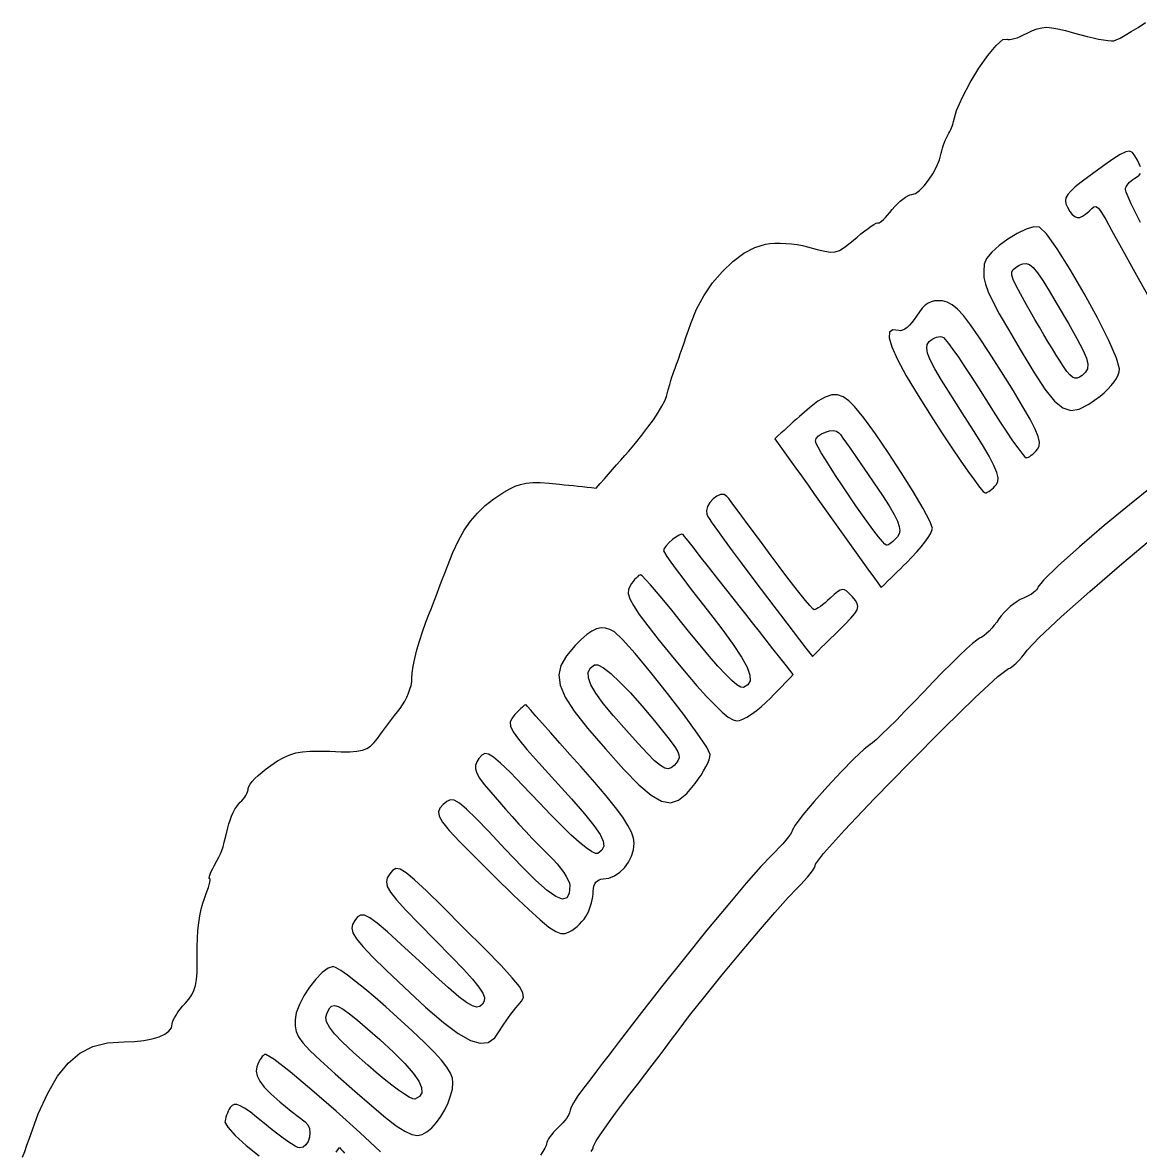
# Model space of a CAD drawing. Extents: x 7 to 348, y 3 to 340.
# Drawn here: x 29.7 to 83.7, y 255 to 309.4 of the extents above; entities that cross this region are included whole.
import ezdxf

# ---------------------------------------------------------------- set-up
doc = ezdxf.new("R2010")
doc.units = 0
doc.layers.get('0').update_dxf_attribs({"linetype": 'CONTINUOUS'})

msp = doc.modelspace()

# ---------------------------------------------------------------- linework, layer by layer
at = {"color": 7}
for points in [[(29.74801, 254.678956), (29.853039, 254.964842), (29.957462, 255.258539), (30.058252, 255.552208), (30.504222, 256.768507), (30.959441, 257.777395), (31.437514, 258.592817), (31.952039, 259.228711), (32.516619, 259.699026), (33.144857, 260.017703), (33.85035, 260.198684), (34.646705, 260.255913), (35.152955, 260.271407), (35.607011, 260.316766), (36.004155, 260.390228), (36.339672, 260.490041), (36.608841, 260.614456), (36.806947, 260.761723), (36.929271, 260.930096), (36.971093, 261.117822), (36.983849, 261.196605), (37.020378, 261.296328), (37.078126, 261.412934), (37.154532, 261.542363), (37.247041, 261.680559), (37.353086, 261.823465), (37.470107, 261.967018), (37.595544, 262.107166), (37.770657, 262.309412), (37.909736, 262.511754), (38.016077, 262.727844), (38.092986, 262.971325), (38.143763, 263.255853), (38.171703, 263.595079), (38.180113, 264.002653), (38.172296, 264.492224), (38.170602, 264.858444), (38.184742, 265.236751), (38.213187, 265.616459), (38.254541, 265.986875), (38.307407, 266.337311), (38.37039, 266.657077), (38.442089, 266.935481), (38.521108, 267.161837), (38.597991, 267.35252), (38.664328, 267.530411), (38.719045, 267.691616), (38.761085, 267.832242), (38.789372, 267.948396), (38.802862, 268.036181), (38.800322, 268.091708), (38.780962, 268.111069), (38.760698, 268.124023), (38.755731, 268.161169), (38.765157, 268.219894), (38.788074, 268.297595), (38.823605, 268.391665), (38.870869, 268.499505), (38.928976, 268.618504), (38.997039, 268.746063), (39.128456, 268.982452), (39.227773, 269.166636), (39.303866, 269.323591), (39.365607, 269.4783), (39.421871, 269.655733), (39.481536, 269.880873), (39.553472, 270.178694), (39.646554, 270.574177), (39.6976, 270.763752), (39.76058, 270.953357), (39.833021, 271.13793), (39.912444, 271.312409), (39.996374, 271.471737), (40.082331, 271.610847), (40.167841, 271.724682), (40.250425, 271.80818), (40.328632, 271.880237), (40.401592, 271.961285), (40.467708, 272.048563), (40.525383, 272.139303), (40.573022, 272.230748), (40.609028, 272.320134), (40.631803, 272.404699), (40.639762, 272.481681), (40.661944, 272.567437), (40.725509, 272.677153), (40.826003, 272.806301), (40.958969, 272.950356), (41.119949, 273.104791), (41.304488, 273.265082), (41.508131, 273.426702), (41.726416, 273.585124), (42.05512, 273.802969), (42.352986, 273.973665), (42.639461, 274.101868), (42.933989, 274.19223), (43.256013, 274.249405), (43.624981, 274.278045), (44.06034, 274.282814), (44.581531, 274.268336), (45.117886, 274.251488), (45.545086, 274.251513), (45.881944, 274.273555), (46.147269, 274.322777), (46.359873, 274.404311), (46.538562, 274.523302), (46.702143, 274.684891), (46.869434, 274.894226), (46.985545, 275.049296), (47.116615, 275.22356), (47.258149, 275.411088), (47.40565, 275.605954), (47.554624, 275.802223), (47.700575, 275.993964), (47.839008, 276.17525), (47.965429, 276.340147), (48.081248, 276.504914), (48.189297, 276.685827), (48.287211, 276.876981), (48.372622, 277.072471), (48.443172, 277.266392), (48.496493, 277.452839), (48.530218, 277.625912), (48.541987, 277.7797), (48.55782, 278.055505), (48.603802, 278.38308), (48.677643, 278.75379), (48.777041, 279.159002), (48.899709, 279.590079), (49.043355, 280.038392), (49.205683, 280.495302), (49.3844, 280.952177), (49.443882, 281.100124), (49.524484, 281.304955), (49.622647, 281.557411), (49.734808, 281.848233), (49.857411, 282.168157), (49.986897, 282.507927), (50.119705, 282.858281), (50.252273, 283.209955), (50.514864, 283.86563), (50.781256, 284.437026), (51.060772, 284.936325), (51.36273, 285.375717), (51.696452, 285.767385), (52.071258, 286.123513), (52.496468, 286.456284), (52.981402, 286.77789), (53.258888, 286.938683), (53.519605, 287.062404), (53.780266, 287.151422), (54.057569, 287.208112), (54.368222, 287.234839), (54.728927, 287.233992), (55.156395, 287.207915), (55.667327, 287.15898), (55.88791, 287.135443), (56.108492, 287.111906), (56.329074, 287.088368), (56.549656, 287.064831), (56.770235, 287.041294), (56.990817, 287.017756), (57.211399, 286.994219), (57.431981, 286.970682), (57.628986, 287.19425), (57.825992, 287.417818), (58.022997, 287.641386), (58.220005, 287.864954), (58.41701, 288.088519), (58.614015, 288.312087), (58.811021, 288.535655), (59.008026, 288.759223), (59.329423, 289.135783), (59.638547, 289.520486), (59.927966, 289.902522), (60.190252, 290.271084), (60.417974, 290.615367), (60.603702, 290.924556), (60.740007, 291.187846), (60.819458, 291.394428), (60.908448, 291.714007), (60.978388, 291.962397), (61.034875, 292.157249), (61.083505, 292.31623), (61.129874, 292.457), (61.179579, 292.597219), (61.238219, 292.75455), (61.311391, 292.94665), (61.354489, 293.06323), (61.415187, 293.232967), (61.490695, 293.44778), (61.578218, 293.699599), (61.674961, 293.980345), (61.77813, 294.281947), (61.884931, 294.596329), (61.992571, 294.915412), (62.26962, 295.597521), (62.627131, 296.254187), (63.049767, 296.869138), (63.522198, 297.426092), (64.029087, 297.908766), (64.555101, 298.300885), (65.0849, 298.586167), (65.60315, 298.748334), (65.810919, 298.77689), (66.048053, 298.791509), (66.306261, 298.792638), (66.577257, 298.78101), (66.852757, 298.757049), (67.124474, 298.721312), (67.384122, 298.674333), (67.623412, 298.616655), (68.098076, 298.485092), (68.459391, 298.395463), (68.739076, 298.35396), (68.96885, 298.366773), (69.180435, 298.44008), (69.40555, 298.580079), (69.675916, 298.792959), (70.023252, 299.084907), (70.210687, 299.239074), (70.389715, 299.379541), (70.556116, 299.503473), (70.705677, 299.608037), (70.834178, 299.690395), (70.937407, 299.747717), (71.011146, 299.77717), (71.051179, 299.776041), (71.083945, 299.773783), (71.136864, 299.799945), (71.207177, 299.852088), (71.292126, 299.927594), (71.388959, 300.02386), (71.494917, 300.138282), (71.607241, 300.268251), (71.723181, 300.411168), (71.844525, 300.555821), (71.972344, 300.690771), (72.10279, 300.813064), (72.232028, 300.919741), (72.356208, 301.007856), (72.471493, 301.074452), (72.574042, 301.116574), (72.660007, 301.131278), (72.836393, 301.183867), (73.039545, 301.329423), (73.25637, 301.549621), (73.473775, 301.826131), (73.678668, 302.140637), (73.857952, 302.474808), (73.998541, 302.810325), (74.087334, 303.128858), (74.112875, 303.245424), (74.145382, 303.368047), (74.183513, 303.493049), (74.225936, 303.616758), (74.27132, 303.735494), (74.318333, 303.845584), (74.365648, 303.943351), (74.411926, 304.025117), (74.456966, 304.101528), (74.500725, 304.183951), (74.542121, 304.269781), (74.580072, 304.356417), (74.613495, 304.441265), (74.641322, 304.52172), (74.662432, 304.595183), (74.675782, 304.659055), (74.826082, 305.190756), (75.108126, 305.839365), (75.480693, 306.541438), (75.902556, 307.233534), (76.332488, 307.852214), (76.729261, 308.334035), (77.05165, 308.61556), (77.258431, 308.63334), (77.303784, 308.613584), (77.378711, 308.611891), (77.479242, 308.627357), (77.601404, 308.658664), (77.741223, 308.704649), (77.894729, 308.764138), (78.057947, 308.835961), (78.226908, 308.918943), (78.483484, 309.044066), (78.712327, 309.133486), (78.931588, 309.187218), (79.159421, 309.20528), (79.413971, 309.187698), (79.713395, 309.134479), (80.075841, 309.045641), (80.519461, 308.921204), (80.822567, 308.837099), (81.122059, 308.761124), (81.410185, 308.694771), (81.679197, 308.639523), (81.92134, 308.596863), (82.12887, 308.568273), (82.294032, 308.555235), (82.409074, 308.559242), (82.532363, 308.599163), (82.721158, 308.68905), (82.966048, 308.823174), (83.257626, 308.995801), (83.586488, 309.201196), (83.943226, 309.433635)], [(83.701582, 302.472344), (83.64292, 302.617251), (83.556297, 302.789576), (83.43322, 303.009187), (83.316214, 303.156403), (83.177781, 303.222101), (82.990419, 303.197153), (82.726634, 303.072456), (82.358924, 302.83888), (81.859792, 302.487305), (81.201737, 302.008611), (80.832088, 301.732422), (80.543778, 301.50021), (80.330562, 301.302984), (80.186191, 301.131752), (80.10442, 300.977523), (80.078992, 300.831306), (80.103686, 300.684111), (80.172224, 300.526944), (80.29172, 300.324785), (80.407885, 300.174767), (80.524009, 300.076297), (80.64336, 300.028771), (80.769229, 300.031593), (80.90489, 300.084165), (81.053624, 300.185892), (81.218713, 300.336173), (81.348724, 300.467945), (81.453239, 300.549321), (81.552627, 300.558042), (81.667243, 300.471823), (81.81745, 300.268403), (82.02361, 299.925506), (82.306089, 299.420867), (82.685244, 298.732217), (83.587322, 297.094334), (84.256011, 295.891241)], [(83.707345, 299.778671), (83.461267, 300.268632), (83.258017, 300.687068), (83.1044, 301.020212), (83.007237, 301.254287), (82.973333, 301.375521), (82.982618, 301.439377), (83.00926, 301.509004), (83.051376, 301.582161), (83.107101, 301.656603), (83.174569, 301.730088), (83.251909, 301.800373), (83.337253, 301.865213), (83.428736, 301.922369), (83.551999, 301.998885), (83.643258, 302.075356), (83.703185, 302.156362)], [(81.74725, 291.408807), (81.944303, 291.570596), (82.12468, 291.741408), (82.285428, 291.917114), (82.423584, 292.093591), (82.536188, 292.266714), (82.620285, 292.432353), (82.672911, 292.586387), (82.691114, 292.72469), (82.548699, 293.238772), (82.168323, 294.098828), (81.620289, 295.180506), (80.974909, 296.359459), (80.302484, 297.511335), (79.67332, 298.511781), (79.157723, 299.236449), (78.825999, 299.560988), (78.551783, 299.57253), (78.179397, 299.462831), (77.749414, 299.258996), (77.302405, 298.988133), (76.878942, 298.677355), (76.519597, 298.353771), (76.264939, 298.044486), (76.155544, 297.776618), (76.133362, 297.445213), (76.147191, 297.138073), (76.213188, 296.816808), (76.347532, 296.443025), (76.566392, 295.978326), (76.885941, 295.384319), (77.32235, 294.622612), (77.891792, 293.65481), (78.551634, 292.561871), (79.091361, 291.741346), (79.545615, 291.173058), (79.949037, 290.836824), (80.336271, 290.71246), (80.741955, 290.779793), (81.200729, 291.018635), (81.74725, 291.408807)], [(79.786051, 293.137584), (79.630877, 293.387089), (79.450415, 293.683142), (79.251175, 294.014745), (79.039652, 294.370884), (78.822352, 294.740559), (78.605778, 295.112765), (78.396425, 295.476495), (78.200803, 295.820744), (77.912127, 296.336745), (77.70088, 296.732856), (77.563359, 297.029262), (77.495866, 297.246153), (77.494737, 297.40372), (77.556185, 297.522155), (77.676556, 297.621644), (77.85214, 297.722377), (78.026827, 297.797835), (78.18775, 297.814571), (78.349596, 297.757466), (78.527041, 297.611433), (78.734768, 297.361376), (78.987458, 296.992198), (79.299791, 296.488801), (79.686449, 295.836089), (80.226041, 294.907809), (80.631803, 294.186607), (80.914991, 293.640318), (81.086858, 293.236774), (81.158659, 292.943808), (81.141641, 292.729251), (81.047065, 292.560939), (80.886184, 292.406702), (80.761753, 292.317847), (80.646513, 292.271893), (80.534002, 292.273022), (80.417752, 292.325755), (80.291302, 292.43427), (80.148184, 292.602866), (79.981936, 292.835841), (79.786051, 293.137584)], [(76.747466, 287.140656), (76.819495, 287.28147), (76.828215, 287.471773), (76.76561, 287.72844), (76.623638, 288.068348), (76.394265, 288.508372), (76.069452, 289.065383), (75.641169, 289.75626), (75.101379, 290.597878), (74.539673, 291.472346), (74.101317, 292.176982), (73.776363, 292.733208), (73.554867, 293.162465), (73.426879, 293.48618), (73.382451, 293.725783), (73.411642, 293.902711), (73.504496, 294.038393), (73.58761, 294.112216), (73.67688, 294.173839), (73.769511, 294.222427), (73.862712, 294.257154), (73.953686, 294.277192), (74.039645, 294.281708), (74.117795, 294.269854), (74.185345, 294.240825), (74.280801, 294.146503), (74.438933, 293.94752), (74.651339, 293.656171), (74.909624, 293.284743), (75.205378, 292.845532), (75.53021, 292.350828), (75.875713, 291.812918), (76.233488, 291.244099), (76.589323, 290.679028), (76.929262, 290.151868), (77.245295, 289.674156), (77.529411, 289.257427), (77.773598, 288.91322), (77.969849, 288.653073), (78.110153, 288.488524), (78.186497, 288.431111), (78.234159, 288.439606), (78.29226, 288.463962), (78.358548, 288.502471), (78.43078, 288.553421), (78.506712, 288.615103), (78.584092, 288.685814), (78.660679, 288.763845), (78.73422, 288.847488), (78.811329, 288.994396), (78.82321, 289.191994), (78.760354, 289.460728), (78.61322, 289.821041), (78.37229, 290.293377), (78.028027, 290.898174), (77.570911, 291.655878), (76.99141, 292.586932), (76.398752, 293.519925), (75.905992, 294.269637), (75.497055, 294.85535), (75.155871, 295.296339), (74.86637, 295.611886), (74.61248, 295.821264), (74.378131, 295.943757), (74.147254, 295.998638), (73.942027, 296.01272), (73.759672, 296.001996), (73.595636, 295.9638), (73.445362, 295.895499), (73.304287, 295.794447), (73.167864, 295.657992), (73.031528, 295.483486), (72.890724, 295.26828), (72.782938, 295.10618), (72.668471, 294.959648), (72.550824, 294.831547), (72.433493, 294.724757), (72.319981, 294.642145), (72.213789, 294.586587), (72.118415, 294.560961), (72.037358, 294.568129), (71.741321, 294.612805), (71.586313, 294.498107), (71.573415, 294.221219), (71.703709, 293.779327), (71.97828, 293.169617), (72.39821, 292.389275), (72.964585, 291.435491), (73.678486, 290.305445), (74.146102, 289.588784), (74.590803, 288.920205), (75.002249, 288.314336), (75.3701, 287.785813), (75.684022, 287.349266), (75.933678, 287.019331), (76.108727, 286.810639), (76.198834, 286.737823), (76.2487, 286.746036), (76.30841, 286.769601), (76.37572, 286.80686), (76.448375, 286.856159), (76.524127, 286.915843), (76.600722, 286.984259), (76.675914, 287.059759), (76.747466, 287.140656)], [(73.66, 285.035162), (73.539443, 285.373905), (73.213135, 285.991054), (72.734122, 286.803756), (72.155448, 287.729151), (71.530154, 288.684383), (70.911285, 289.586599), (70.351887, 290.352943), (69.905002, 290.900556), (69.620251, 291.182284), (69.350427, 291.371807), (69.081232, 291.466611), (68.798369, 291.464071), (68.487538, 291.36187), (68.134444, 291.157386), (67.724788, 290.848096), (67.244268, 290.431485), (67.094941, 290.296383), (66.945612, 290.16128), (66.796285, 290.026177), (66.646958, 289.891072), (66.497632, 289.755969), (66.348305, 289.620867), (66.198976, 289.485764), (66.049649, 289.350662), (66.370592, 288.901756), (66.691538, 288.452848), (67.012481, 288.003942), (67.333427, 287.555037), (67.65437, 287.106129), (67.975313, 286.657223), (68.296259, 286.208315), (68.617203, 285.759409), (68.938146, 285.310501), (69.259092, 284.861595), (69.580035, 284.41269), (69.900978, 283.963782), (70.221924, 283.514873), (70.542867, 283.065968), (70.863813, 282.61706), (71.184756, 282.168154), (71.339459, 282.319984), (71.494162, 282.471811), (71.648865, 282.623641), (71.803568, 282.775471), (71.958271, 282.927301), (72.112973, 283.079128), (72.267676, 283.230958), (72.422379, 283.382788), (72.670992, 283.635715), (72.902925, 283.888942), (73.113101, 284.135689), (73.29645, 284.369183), (73.447887, 284.582641), (73.562345, 284.769295), (73.634741, 284.922361), (73.66, 285.035162)], [(69.638333, 286.590957), (69.312353, 287.072646), (69.008238, 287.532637), (68.732651, 287.960096), (68.492246, 288.344206), (68.293677, 288.674133), (68.143603, 288.939055), (68.048677, 289.128144), (68.015556, 289.23057), (68.054387, 289.363782), (68.158797, 289.486648), (68.310675, 289.592614), (68.491899, 289.675135), (68.684346, 289.727663), (68.869907, 289.743665), (69.030458, 289.716571), (69.147879, 289.639829), (69.216707, 289.550819), (69.3397, 289.381503), (69.509962, 289.141752), (69.720595, 288.841442), (69.964706, 288.490454), (70.2354, 288.098656), (70.525781, 287.67593), (70.828956, 287.232144), (71.244728, 286.613462), (71.569306, 286.108242), (71.809215, 285.701517), (71.970979, 285.378325), (72.061118, 285.123701), (72.086151, 284.92268), (72.05262, 284.760297), (71.967036, 284.621588), (71.89277, 284.53669), (71.816499, 284.45793), (71.740389, 284.387008), (71.666614, 284.325608), (71.597339, 284.275426), (71.534734, 284.238152), (71.480971, 284.21549), (71.438214, 284.209112), (71.369515, 284.259765), (71.241398, 284.400552), (71.061244, 284.621701), (70.836437, 284.913448), (70.57436, 285.26602), (70.282395, 285.669646), (69.967921, 286.114558), (69.638333, 286.590957)], [(84.249127, 287.028623), (83.163097, 286.162217), (81.95306, 285.158678), (80.762379, 284.138828), (79.734404, 283.223491), (79.012494, 282.533492), (78.74, 282.189652), (78.725889, 282.131348), (78.68548, 282.066594), (78.621596, 281.997549), (78.537068, 281.926367), (78.434729, 281.855207), (78.317415, 281.786232), (78.187959, 281.721595), (78.049193, 281.663457), (77.900451, 281.595472), (77.742401, 281.502613), (77.579883, 281.389021), (77.417732, 281.258829), (77.260791, 281.116174), (77.113895, 280.965194), (76.981885, 280.810028), (76.869595, 280.654812), (76.762359, 280.501204), (76.644833, 280.350649), (76.520839, 280.206962), (76.394197, 280.073953), (76.26873, 279.955437), (76.148263, 279.855231), (76.036619, 279.777146), (75.937615, 279.724994), (75.802507, 279.639108), (75.587383, 279.464336), (75.303321, 279.211268), (74.961394, 278.890502), (74.57269, 278.512626), (74.148278, 278.088238), (73.69924, 277.627928), (73.236667, 277.142222), (72.776424, 276.657455), (72.334106, 276.199645), (71.920317, 275.779205), (71.545664, 275.406556), (71.220753, 275.092115), (70.956195, 274.846299), (70.762594, 274.679531), (70.650557, 274.602222), (70.356747, 274.379806), (69.868373, 273.913803), (69.257474, 273.283666), (68.596101, 272.568837), (67.956286, 271.848761), (67.410082, 271.202889), (67.029528, 270.710666), (66.886667, 270.451538), (66.865923, 270.380635), (66.806501, 270.276114), (66.712552, 270.14301), (66.588251, 269.986351), (66.437756, 269.81117), (66.265239, 269.622499), (66.074866, 269.425366), (65.870799, 269.224808), (65.381237, 268.710249), (64.668753, 267.899329), (63.783007, 266.852739), (62.773662, 265.631165), (61.690377, 264.295306), (60.582813, 262.905844), (59.500629, 261.523474), (58.493488, 260.208889), (58.245908, 259.881768), (57.9921, 259.546996), (57.739255, 259.214013), (57.494557, 258.892263), (57.265197, 258.591191), (57.05836, 258.320241), (56.881237, 258.088852), (56.741012, 257.906475), (56.624742, 257.750381), (56.516276, 257.594326), (56.41798, 257.442473), (56.332236, 257.298983), (56.261412, 257.168018), (56.207886, 257.053738), (56.174028, 256.960305), (56.162202, 256.891883), (56.150688, 256.828344), (56.117671, 256.748915), (56.065471, 256.656772), (55.996403, 256.555099), (55.912783, 256.44707), (55.816926, 256.335869), (55.711149, 256.224676), (55.597778, 256.116667), (55.484392, 256.008341), (55.378615, 255.896234), (55.282759, 255.783594), (55.199139, 255.673662), (55.130071, 255.56968), (55.077871, 255.474896), (55.044854, 255.392547), (55.033339, 255.32588), (55.013188, 255.245037), (54.955409, 255.122056), (54.864059, 254.96303), (54.743189, 254.774051)], [(69.797298, 281.716014), (69.645956, 281.879113), (69.522165, 281.994824), (69.41463, 282.06258), (69.312065, 282.0818), (69.203186, 282.051941), (69.076703, 281.972425), (68.921328, 281.842681), (68.725773, 281.662147), (68.600774, 281.54788), (68.477646, 281.441282), (68.359553, 281.344683), (68.24965, 281.260415), (68.151104, 281.19081), (68.06707, 281.138207), (68.000711, 281.104933), (67.955188, 281.093333), (67.882948, 281.146614), (67.740016, 281.299322), (67.534923, 281.540749), (67.276195, 281.860185), (66.972369, 282.246922), (66.631967, 282.69026), (66.263526, 283.179483), (65.875569, 283.703889), (65.48652, 284.233524), (65.114952, 284.737731), (64.769605, 285.204755), (64.459237, 285.622839), (64.19259, 285.980223), (63.978417, 286.265149), (63.825464, 286.465857), (63.742485, 286.570595), (63.604473, 286.656791), (63.435117, 286.653828), (63.252581, 286.578291), (63.07503, 286.446725), (62.920626, 286.275684), (62.807528, 286.081727), (62.753903, 285.881411), (62.77792, 285.691292), (62.858467, 285.546763), (63.030966, 285.284599), (63.284676, 284.919649), (63.608864, 284.46675), (63.992794, 283.940747), (64.425726, 283.356485), (64.896924, 282.7288), (65.395653, 282.07254), (65.704085, 281.669146), (66.012517, 281.265751), (66.320949, 280.862357), (66.629384, 280.458963), (66.937817, 280.055568), (67.246249, 279.652174), (67.554681, 279.24878), (67.863113, 278.845385), (68.013128, 278.992612), (68.163144, 279.139842), (68.313156, 279.287069), (68.463171, 279.434296), (68.613187, 279.581525), (68.763202, 279.728752), (68.913214, 279.875982), (69.063229, 280.023209), (69.437371, 280.394613), (69.716622, 280.687582), (69.908081, 280.918505), (70.018862, 281.10377), (70.056067, 281.259763), (70.026804, 281.402872), (69.93818, 281.549489), (69.797298, 281.716014)], [(57.195587, 254.960219), (57.247172, 255.050231), (57.2798, 255.127574), (57.291173, 255.189129), (57.327173, 255.286806), (57.430354, 255.467668), (57.593481, 255.721347), (57.809316, 256.037461), (58.070626, 256.405637), (58.370176, 256.8155), (58.700735, 257.256672), (59.055062, 257.71878), (59.42091, 258.191607), (59.784485, 258.663502), (60.136236, 259.121935), (60.466613, 259.554376), (60.766068, 259.948299), (61.025049, 260.291168), (61.23401, 260.570458), (61.383395, 260.773635), (61.940618, 261.51413), (62.669903, 262.440437), (63.508275, 263.477017), (64.392759, 264.548318), (65.260372, 265.578802), (66.048145, 266.492917), (66.693099, 267.215118), (67.132256, 267.669862), (67.309706, 267.843062), (67.47525, 268.017571), (67.625265, 268.188649), (67.756131, 268.35155), (67.864222, 268.501529), (67.945914, 268.633843), (67.997589, 268.743749), (68.015623, 268.826499), (68.400106, 269.344044), (69.417015, 270.466366), (70.861532, 271.985794), (72.528856, 273.694655), (74.214166, 275.385273), (75.712656, 276.849978), (76.819514, 277.881094), (77.329925, 278.27095), (77.396162, 278.288787), (77.483341, 278.339923), (77.587743, 278.420768), (77.705639, 278.527739), (77.83331, 278.657245), (77.96703, 278.805702), (78.103078, 278.969526), (78.237729, 279.145134), (78.813426, 279.758036), (79.877663, 280.752677), (81.262926, 281.986208), (82.801689, 283.315788), (84.326442, 284.598564)], [(65.856268, 276.851381), (65.99205, 276.991352), (66.127836, 277.131323), (66.263619, 277.271294), (66.399402, 277.411267), (66.535184, 277.551238), (66.67097, 277.691209), (66.806753, 277.83118), (66.942535, 277.971151), (66.615762, 278.386774), (66.288991, 278.802397), (65.962217, 279.21802), (65.635446, 279.63364), (65.308672, 280.049264), (64.981898, 280.464887), (64.655127, 280.88051), (64.328353, 281.296133), (63.801422, 281.966312), (63.306367, 282.595901), (62.854273, 283.170808), (62.456224, 283.676939), (62.1233, 284.100205), (61.866588, 284.42651), (61.697167, 284.64177), (61.626126, 284.731883), (61.552816, 284.74893), (61.430103, 284.703063), (61.276224, 284.609334), (61.109425, 284.482797), (60.947938, 284.338494), (60.81001, 284.191479), (60.713877, 284.056796), (60.677778, 283.949496), (60.720876, 283.858823), (60.844399, 283.668529), (61.039683, 283.390343), (61.298068, 283.035982), (61.610892, 282.61717), (61.969498, 282.145633), (62.365221, 281.633095), (62.789401, 281.091273), (63.494432, 280.180062), (64.046337, 279.425533), (64.452173, 278.812554), (64.718988, 278.325998), (64.85384, 277.950727), (64.863774, 277.671615), (64.755849, 277.473523), (64.537116, 277.341327), (64.415887, 277.360123), (64.226807, 277.478724), (63.974994, 277.691873), (63.66556, 277.994327), (63.303618, 278.380839), (62.894281, 278.846161), (62.442663, 279.385042), (61.953877, 279.992241), (61.506594, 280.553583), (61.082566, 281.077266), (60.691562, 281.551829), (60.343339, 281.965806), (60.04766, 282.307744), (59.814293, 282.566175), (59.652995, 282.729638), (59.573535, 282.786672), (59.532418, 282.775863), (59.48102, 282.744903), (59.421395, 282.695952), (59.355601, 282.631188), (59.285694, 282.552775), (59.213736, 282.46289), (59.141783, 282.3637), (59.071891, 282.257376), (58.993174, 282.080626), (58.982506, 281.878608), (59.054935, 281.626248), (59.225544, 281.298472), (59.509406, 280.870208), (59.921597, 280.316381), (60.477183, 279.611918), (61.191242, 278.731749), (61.771493, 278.032941), (62.294474, 277.425858), (62.759751, 276.910927), (63.166899, 276.488576), (63.515483, 276.159228), (63.805074, 275.923319), (64.035246, 275.78127), (64.205567, 275.73351), (64.341124, 275.755947), (64.510443, 275.821084), (64.706757, 275.924315), (64.923297, 276.06106), (65.153289, 276.226724), (65.389963, 276.416722), (65.62655, 276.626467), (65.856268, 276.851381)], [(62.215638, 272.723861), (62.360254, 272.922464), (62.495168, 273.125144), (62.617429, 273.326222), (62.724081, 273.520016), (62.812171, 273.700844), (62.87875, 273.863031), (62.920863, 274.000894), (62.935567, 274.108751), (62.764376, 274.466454), (62.307383, 275.151051), (61.649458, 276.053742), (60.875463, 277.065729), (60.070269, 278.078215), (59.318745, 278.982399), (58.705758, 279.669488), (58.316176, 280.030679), (58.09727, 280.149297), (57.883625, 280.214107), (57.669958, 280.223279), (57.450993, 280.174962), (57.221453, 280.067326), (56.976055, 279.898537), (56.709522, 279.666762), (56.416575, 279.370163), (55.997647, 278.874799), (55.729344, 278.415219), (55.622255, 277.955262), (55.686952, 277.45876), (55.93402, 276.88954), (56.374038, 276.211439), (57.01759, 275.38829), (57.875249, 274.383923), (58.76128, 273.395039), (59.487319, 272.65306), (60.084295, 272.146161), (60.583135, 271.862516), (61.014762, 271.79029), (61.410105, 271.917662), (61.800094, 272.232797), (62.215638, 272.723861)], [(58.890151, 275.265772), (58.262943, 275.982472), (57.772122, 276.582482), (57.411493, 277.078536), (57.174867, 277.483372), (57.056051, 277.809726), (57.048854, 278.070333), (57.147085, 278.277932), (57.344556, 278.445256), (57.516985, 278.443845), (57.787015, 278.297507), (58.144492, 278.016341), (58.579258, 277.610395), (59.081159, 277.089718), (59.640038, 276.464355), (60.245746, 275.744353), (60.888121, 274.939754), (61.101659, 274.659386), (61.260349, 274.431752), (61.366555, 274.246357), (61.422644, 274.092701), (61.43097, 273.960288), (61.393914, 273.838622), (61.313833, 273.717204), (61.193087, 273.585539), (61.055179, 273.473847), (60.910126, 273.428025), (60.740081, 273.461105), (60.52719, 273.586107), (60.253601, 273.816053), (59.901463, 274.163973), (59.452928, 274.642893), (58.890151, 275.265772)], [(57.00242, 266.405693), (57.060411, 266.525951), (57.114513, 266.661141), (57.163541, 266.806666), (57.206309, 266.957914), (57.241635, 267.110289), (57.268333, 267.259181), (57.28521, 267.39999), (57.291108, 267.528113), (57.299547, 267.655554), (57.324241, 267.769659), (57.36428, 267.869297), (57.418755, 267.953346), (57.486753, 268.020679), (57.567364, 268.070169), (57.659679, 268.100689), (57.762783, 268.111103), (58.043225, 268.149965), (58.314892, 268.259791), (58.568963, 268.430437), (58.796617, 268.651756), (58.989036, 268.913604), (59.137398, 269.205837), (59.232885, 269.518305), (59.266672, 269.840871), (59.236037, 270.082685), (59.138597, 270.363603), (58.966041, 270.695524), (58.71006, 271.090345), (58.362348, 271.559965), (57.914594, 272.116279), (57.358492, 272.771184), (56.685733, 273.536577), (56.166156, 274.120616), (55.679275, 274.668327), (55.235896, 275.167516), (54.84683, 275.605994), (54.522889, 275.971564), (54.274884, 276.252043), (54.113628, 276.435233), (54.04993, 276.508944), (54.028933, 276.512443), (53.990093, 276.494438), (53.935624, 276.456826), (53.867758, 276.401524), (53.788722, 276.330452), (53.700739, 276.245526), (53.606042, 276.148659), (53.506853, 276.04177), (53.35936, 275.860304), (53.282698, 275.683337), (53.296893, 275.477814), (53.421969, 275.210688), (53.677958, 274.848899), (54.084883, 274.359398), (54.662776, 273.709127), (55.431659, 272.86504), (56.243107, 271.968776), (56.86839, 271.251482), (57.321893, 270.68887), (57.618006, 270.256649), (57.771117, 269.93053), (57.795614, 269.686222), (57.705893, 269.499433), (57.516336, 269.345876), (57.397537, 269.343618), (57.204904, 269.434959), (56.941548, 269.61723), (56.610577, 269.887748), (56.215099, 270.243833), (55.758221, 270.682802), (55.243055, 271.201978), (54.672707, 271.798675), (53.889027, 272.627502), (53.281001, 273.25493), (52.821013, 273.701225), (52.48144, 273.986656), (52.234668, 274.131487), (52.053078, 274.155984), (51.909049, 274.080416), (51.774968, 273.925047), (51.664032, 273.753538), (51.603489, 273.590811), (51.601514, 273.419183), (51.666428, 273.220965), (51.806404, 272.978462), (52.029668, 272.67399), (52.344441, 272.28986), (52.758947, 271.80838), (53.056302, 271.47102), (53.373672, 271.117918), (53.701253, 270.759547), (54.029246, 270.406379), (54.347844, 270.068887), (54.647242, 269.757542), (54.917639, 269.482818), (55.149228, 269.255186), (55.352704, 269.049765), (55.542533, 268.838694), (55.714553, 268.627987), (55.864613, 268.42365), (55.98856, 268.231691), (56.082235, 268.058118), (56.14149, 267.908944), (56.162177, 267.790176), (56.125118, 267.413091), (56.007212, 267.195176), (55.798347, 267.142112), (55.488425, 267.259585), (55.067338, 267.553276), (54.524983, 268.028869), (53.851257, 268.692046), (53.036055, 269.548491), (52.243807, 270.395604), (51.633648, 271.032537), (51.174328, 271.481776), (50.834609, 271.765799), (50.583248, 271.907085), (50.388997, 271.92811), (50.220618, 271.851374), (50.046862, 271.699344), (49.891504, 271.527964), (49.817209, 271.354395), (49.850187, 271.14209), (50.016639, 270.854495), (50.342777, 270.455057), (50.85481, 269.907224), (51.578939, 269.174445), (52.541376, 268.220167), (53.445037, 267.333047), (54.162085, 266.646293), (54.720868, 266.138874), (55.149744, 265.789757), (55.477066, 265.577904), (55.731187, 265.482284), (55.94046, 265.482002), (56.133241, 265.555747), (56.255731, 265.629159), (56.381396, 265.718928), (56.506669, 265.821569), (56.627982, 265.933595), (56.741777, 266.051518), (56.844483, 266.171855), (56.932536, 266.291116), (57.00242, 266.405693)], [(52.8038, 260.826109), (52.881025, 260.961762), (52.974076, 261.110865), (53.079421, 261.268543), (53.193515, 261.429918), (53.312822, 261.590118), (53.433799, 261.744265), (53.552914, 261.887485), (53.666621, 262.014897), (53.833488, 262.20943), (53.918598, 262.396879), (53.892013, 262.61986), (53.723769, 262.920985), (53.383934, 263.342868), (52.842558, 263.928118), (52.069698, 264.71935), (51.035407, 265.759178), (50.023858, 266.770152), (49.248057, 267.530953), (48.670879, 268.068535), (48.255208, 268.409852), (47.963923, 268.581858), (47.759902, 268.6115), (47.606029, 268.525738), (47.465178, 268.351519), (47.349743, 268.158355), (47.303989, 267.967172), (47.349176, 267.747146), (47.506563, 267.467453), (47.797404, 267.097273), (48.242965, 266.60578), (48.864503, 265.962153), (49.683278, 265.135569), (50.43643, 264.372931), (51.025487, 263.758892), (51.465328, 263.273278), (51.770833, 262.895904), (51.956883, 262.606592), (52.038349, 262.385161), (52.030108, 262.211433), (51.947056, 262.065225), (51.821709, 261.95664), (51.666222, 261.923979), (51.458836, 261.982054), (51.177794, 262.145673), (50.801343, 262.42965), (50.307725, 262.848793), (49.675186, 263.417916), (48.881967, 264.151827), (48.020221, 264.951859), (47.35753, 265.553018), (46.862083, 265.975341), (46.502072, 266.238866), (46.24569, 266.363631), (46.061128, 266.36967), (45.916579, 266.277022), (45.780235, 266.105727), (45.66979, 265.916881), (45.631391, 265.72727), (45.687321, 265.506784), (45.859869, 265.225301), (46.171321, 264.852706), (46.643956, 264.358885), (47.300066, 263.713716), (48.161936, 262.887085), (49.19428, 261.927535), (50.057987, 261.186058), (50.772788, 260.653891), (51.358416, 260.322274), (51.834598, 260.18245), (52.221071, 260.225653), (52.53756, 260.443125), (52.8038, 260.826109)], [(49.264135, 255.909321), (49.494268, 256.1031), (49.719018, 256.354924), (49.930586, 256.65014), (50.121179, 256.9741), (50.282991, 257.312152), (50.40823, 257.649644), (50.48909, 257.971928), (50.517778, 258.26435), (50.489036, 258.492557), (50.395254, 258.742361), (50.225088, 259.027196), (49.967202, 259.360498), (49.610253, 259.755705), (49.142904, 260.226251), (48.553813, 260.785573), (47.831643, 261.447111), (47.28381, 261.935381), (46.756794, 262.390893), (46.263266, 262.80368), (45.815902, 263.16377), (45.427375, 263.461195), (45.11036, 263.685982), (44.87753, 263.828169), (44.741561, 263.877778), (44.495884, 263.800376), (44.208878, 263.589479), (43.90346, 263.277065), (43.60254, 262.895097), (43.32903, 262.475551), (43.105846, 262.050395), (42.955899, 261.6516), (42.902099, 261.311139), (42.910396, 261.009988), (42.953074, 260.751007), (43.063245, 260.49467), (43.274011, 260.201461), (43.618486, 259.83186), (44.129768, 259.346347), (44.840968, 258.705404), (45.785191, 257.869509), (46.600353, 257.157815), (47.257775, 256.607112), (47.781995, 256.203574), (48.197561, 255.933369), (48.529017, 255.782668), (48.800901, 255.737648), (49.037762, 255.784474), (49.264135, 255.909321)], [(46.417631, 259.121935), (45.723883, 259.742424), (45.192778, 260.238838), (44.809116, 260.633918), (44.557702, 260.950397), (44.423333, 261.211006), (44.390812, 261.438489), (44.444943, 261.655574), (44.570526, 261.884998), (44.663574, 261.975349), (44.794283, 261.999422), (44.973601, 261.950324), (45.21248, 261.821157), (45.521863, 261.605028), (45.912704, 261.295035), (46.395948, 260.884289), (46.982544, 260.365892), (47.655977, 259.743835), (48.192981, 259.204011), (48.595796, 258.742601), (48.866662, 258.355778), (49.007816, 258.039726), (49.021503, 257.790623), (48.909955, 257.604644), (48.675414, 257.477968), (48.576969, 257.494083), (48.407498, 257.577799), (48.176256, 257.722362), (47.892507, 257.921032), (47.56551, 258.167068), (47.204526, 258.453723), (46.818815, 258.774257), (46.417631, 259.121935)], [(47.016803, 254.94381), (46.026499, 255.870004), (44.878944, 256.902331), (43.712438, 257.918365), (42.665292, 258.795681), (41.875814, 259.411848), (41.482309, 259.644444), (41.430284, 259.632309), (41.374311, 259.597559), (41.316148, 259.542624), (41.257547, 259.469935), (41.20027, 259.381933), (41.146072, 259.281052), (41.096712, 259.16973), (41.053944, 259.050403), (41.021494, 258.834532), (41.064572, 258.604882), (41.191742, 258.3517), (41.41157, 258.06523), (41.732623, 257.735725), (42.163461, 257.353427), (42.712651, 256.908579), (43.388757, 256.391433), (43.515763, 256.248044), (43.588827, 256.06318), (43.611941, 255.855515), (43.589138, 255.64373), (43.524376, 255.446496), (43.42167, 255.282491), (43.285018, 255.170395), (43.118419, 255.128878), (43.032818, 255.152866), (42.897546, 255.221655), (42.719523, 255.330407), (42.505672, 255.474301), (42.262919, 255.648511), (41.998183, 255.848214), (41.718391, 256.06859), (41.430465, 256.304813), (41.044786, 256.62152), (40.725683, 256.86816), (40.465369, 257.048384), (40.256048, 257.165836), (40.089929, 257.224166), (39.959215, 257.227016), (39.856116, 257.178051), (39.772841, 257.080913), (39.721914, 256.994386), (39.674233, 256.901662), (39.630852, 256.805628), (39.592831, 256.709172), (39.561222, 256.615184), (39.537092, 256.526546), (39.521486, 256.446153), (39.515446, 256.376887), (39.650204, 256.124735), (40.01415, 255.732765), (40.539769, 255.254407), (41.159554, 254.743097)], [(44.87442, 254.931632), (44.958054, 255.038496), (45.041687, 255.145359), (45.123822, 255.05793), (45.20596, 254.9705), (45.288096, 254.883071)]]:
    msp.add_lwpolyline(points, dxfattribs=at)

doc.saveas('drawing.dxf')
